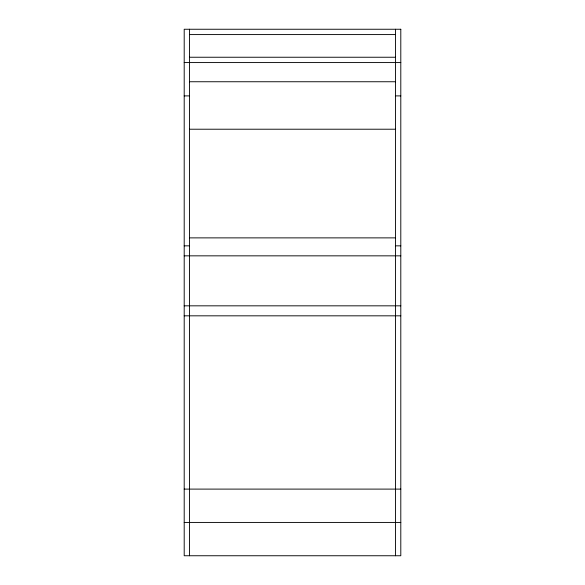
<?xml version="1.0" encoding="UTF-8"?>
<svg xmlns="http://www.w3.org/2000/svg" width="585" height="585" viewBox="0 0 585 585"><rect width="100%" height="100%" fill="white"/><g stroke="black" fill="none" stroke-linecap="round" stroke-linejoin="round"><path stroke-width="0.88" d="M189.533 34.581L395.467 34.581M189.533 57.242L395.467 57.242M184.202 62.573L400.798 62.573M189.533 81.746L395.467 81.746M184.202 95.896L189.533 95.896M395.467 95.896L400.798 95.896M189.533 129.219L395.467 129.219M189.533 237.876L395.467 237.876M184.202 245.846L189.533 245.846M395.467 245.846L400.798 245.846M184.202 255.842L400.798 255.842M184.202 305.831L400.798 305.831M184.202 315.827L400.798 315.827M184.202 489.104L400.798 489.104M184.202 522.427L400.798 522.427M395.467 29.25L395.467 555.75M189.533 29.25L189.533 555.75M400.798 29.25L184.202 29.25L184.202 555.75L400.798 555.75L400.798 29.25"/></g></svg>
